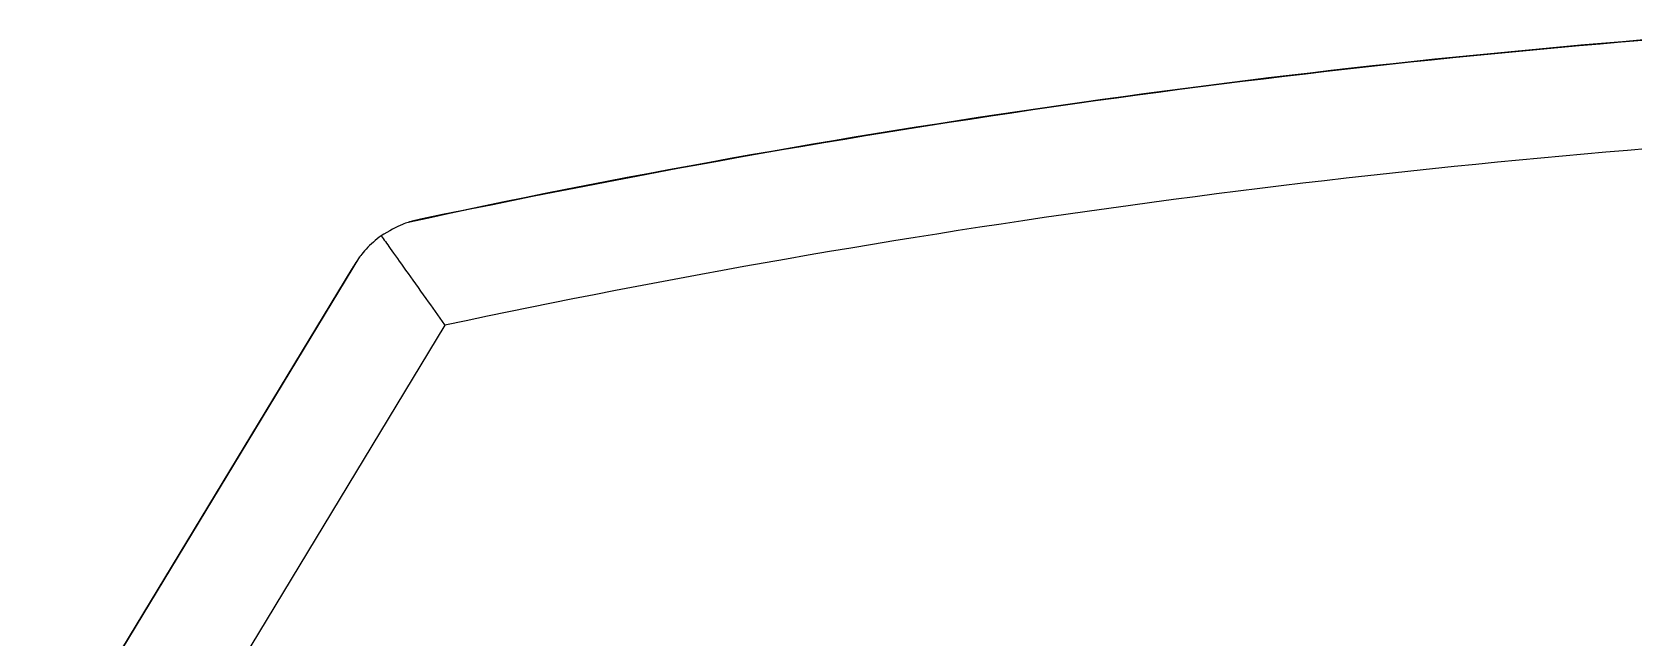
# Model space of a CAD drawing. Extents: x 7 to 135, y 3 to 97.
# Drawn here: x 55.206 to 56.537, y 45.283 to 45.787 of the extents above; entities that cross this region are included whole.
import ezdxf

# ---------------------------------------------------------------- set-up
doc = ezdxf.new("R2010")
doc.units = 0
doc.header["$MEASUREMENT"] = 0
doc.layers.add('OBJECT', color=7, linetype='CONTINUOUS')

msp = doc.modelspace()

# ---------------------------------------------------------------- linework, layer by layer
at = {"layer": 'OBJECT'}
for p, q in [((55.2061, 45.1503), (55.4782, 45.5996)), ((55.4717, 45.5897), (55.2058, 45.1504)), ((55.549, 45.5428), (55.2686, 45.0797))]:
    msp.add_line(p, q, dxfattribs=at)
for radius, start, end in [(7.9996, 94.04273, 102.10508), (8, 94.04273, 102.02022), (7.9096, 93.6366, 102.01904)]:
    msp.add_arc((57.196, 37.8065), radius, start, end, dxfattribs=at)
for points, knots in [([(55.5185, 45.6283), (55.5169, 45.6278), (55.511, 45.6259), (55.5024, 45.6209), (55.4959, 45.6172)], [0, 0, 0, 0, 0.260236, 1, 1, 1, 1]), ([(55.53, 45.6311), (55.5296, 45.631), (55.5286, 45.6308), (55.527, 45.6305), (55.5237, 45.6297), (55.521, 45.629), (55.5192, 45.6285), (55.5185, 45.6283)], [0, 0, 0, 0, 0.049702, 0.113586, 0.235338, 0.682572, 1, 1, 1, 1]), ([(55.4959, 45.6172), (55.4916, 45.6136), (55.485, 45.6082), (55.4795, 45.6014), (55.4784, 45.5999), (55.4782, 45.5996)], [0, 0, 0, 0, 0.60512, 0.9106509, 1, 1, 1, 1]), ([(55.4959, 45.6172), (55.4982, 45.614), (55.5032, 45.607), (55.5163, 45.5887), (55.5321, 45.5665), (55.5436, 45.5504), (55.5489, 45.5429), (55.549, 45.5428)], [0, 0, 0, 0, 0.221741, 0.480204, 0.758898, 0.99613, 1, 1, 1, 1]), ([(55.4782, 45.5996), (55.4777, 45.599), (55.477, 45.5979), (55.4758, 45.5962), (55.4748, 45.5945), (55.4738, 45.5931), (55.4729, 45.5916), (55.4723, 45.5906), (55.4719, 45.5899), (55.4717, 45.5897)], [0, 0, 0, 0, 0.321715, 0.541323, 0.692917, 0.851482, 0.915052, 0.968167, 1, 1, 1, 1])]:
    msp.add_open_spline(points, degree=3, knots=knots, dxfattribs=at)

doc.saveas('drawing.dxf')
